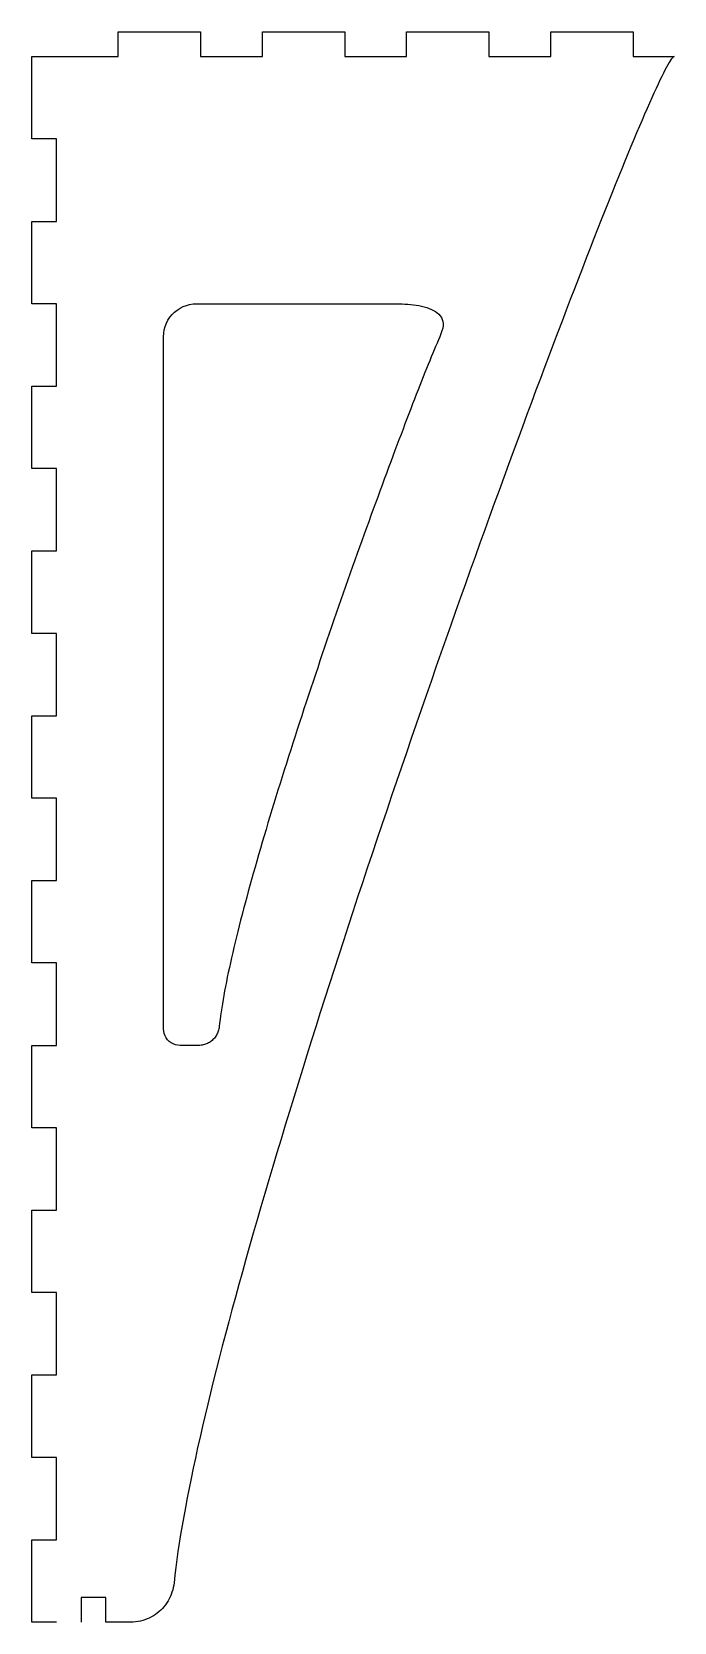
# Model space of a CAD drawing. Header units: metres. Extents: x 10 to 166, y 10 to 396.
import ezdxf

# ---------------------------------------------------------------- set-up
doc = ezdxf.new("R2010")
doc.units = ezdxf.units.M

msp = doc.modelspace()

# ---------------------------------------------------------------- linework, layer by layer
for points in [[(16, 10), (10, 10), (10, 30), (16, 30), (16, 50), (10, 50), (10, 70), (16, 70), (16, 90), (10, 90), (10, 110), (16, 110), (16, 130), (10, 130), (10, 150), (16, 150), (16, 170), (10, 170), (10, 190), (16, 190), (16, 210), (10, 210), (10, 230), (16, 230), (16, 250), (10, 250), (10, 270), (16, 270), (16, 290), (10, 290), (10, 310), (16, 310), (16, 330), (10, 330), (10, 350), (16, 350), (16, 370), (10, 370), (10, 390), (16, 390), (31, 390), (31, 396), (51, 396), (51, 390), (66, 390), (66, 396), (86, 396), (86, 390), (101, 390), (101, 396), (121, 396), (121, 390), (136, 390), (136, 396), (156, 396), (156, 390), (166, 390), (165.864399, 389.958276), (165.699479, 389.83377), (165.505651, 389.627479), (165.283324, 389.340401), (165.032908, 388.973533), (164.754814, 388.527873), (164.449451, 388.004419), (164.117229, 387.404168), (163.758557, 386.728118), (163.373847, 385.977266), (162.963508, 385.15261), (162.527949, 384.255147), (162.067581, 383.285876), (161.582813, 382.245793), (161.074056, 381.135897), (160.54172, 379.957185), (159.986214, 378.710654), (159.407948, 377.397303), (158.807332, 376.018128), (158.184777, 374.574127), (157.540691, 373.066299), (156.875486, 371.49564), (156.18957, 369.863148), (155.483354, 368.169821), (154.757248, 366.416656), (154.011662, 364.604651), (153.247005, 362.734803), (152.463687, 360.808111), (151.662119, 358.825571), (150.842711, 356.788182), (150.005871, 354.696941), (149.152011, 352.552845), (148.28154, 350.356892), (147.394868, 348.11008), (146.492405, 345.813406), (145.574561, 343.467868), (144.641745, 341.074463), (143.694368, 338.63419), (142.73284, 336.148045), (141.757571, 333.617027), (140.76897, 331.042132), (139.767447, 328.424359), (138.753412, 325.764705), (137.727276, 323.064168), (136.689448, 320.323744), (135.640338, 317.544433), (134.580357, 314.727231), (133.509913, 311.873136), (132.429417, 308.983146), (131.339278, 306.058258), (130.239908, 303.09947), (129.131715, 300.10778), (128.015109, 297.084184), (126.890501, 294.029681), (125.7583, 290.945269), (124.618917, 287.831944), (123.472761, 284.690704), (122.320242, 281.522548), (121.16177, 278.328472), (119.997755, 275.109474), (118.828607, 271.866552), (117.654736, 268.600704), (116.476551, 265.312927), (115.294464, 262.004218), (114.108883, 258.675575), (112.920218, 255.327996), (111.72888, 251.962479), (110.535278, 248.58002), (109.339822, 245.181619), (108.142923, 241.768271), (106.94499, 238.340975), (105.746433, 234.900729), (104.547661, 231.448529), (103.349086, 227.985374), (102.151117, 224.512261), (100.954163, 221.030188), (99.758635, 217.540153), (98.564942, 214.043152), (97.373495, 210.540184), (96.184704, 207.032246), (94.998977, 203.520335), (93.816726, 200.005451), (92.638361, 196.488589), (91.46429, 192.970747), (90.294924, 189.452924), (89.130673, 185.936116), (87.971948, 182.421322), (86.819157, 178.909539), (85.67271, 175.401764), (84.533018, 171.898995), (83.400491, 168.402231), (82.275539, 164.912467), (81.15857, 161.430702), (80.049997, 157.957934), (78.950227, 154.49516), (77.859671, 151.043378), (76.77874, 147.603585), (75.707843, 144.176778), (74.647389, 140.763957), (73.597789, 137.366117), (72.559454, 133.984257), (71.532791, 130.619375), (70.518213, 127.272467), (69.516128, 123.944532), (68.526946, 120.636567), (67.551078, 117.349569), (66.588934, 114.084537), (65.640922, 110.842468), (64.707453, 107.624359), (63.788938, 104.431208), (62.885786, 101.264013), (61.998406, 98.123771), (61.12721, 95.01148), (60.272606, 91.928137), (59.435005, 88.874741), (58.614816, 85.852288), (57.81245, 82.861776), (57.028316, 79.904203), (56.262825, 76.980567), (55.516386, 74.091865), (54.789409, 71.239094), (54.082305, 68.423253), (53.395482, 65.645338), (52.729352, 62.906348), (52.084323, 60.207279), (51.460806, 57.549131), (50.859211, 54.9329), (50.279947, 52.359583), (49.723426, 49.830179), (49.190055, 47.345685), (48.680246, 44.907098), (48.194409, 42.515417), (47.732952, 40.171638), (47.296287, 37.87676), (46.884823, 35.63178), (46.49897, 33.437695), (46.139138, 31.295504), (45.805737, 29.206203), (45.499177, 27.170791), (45.219867, 25.190264), (44.968218, 23.265622), (44.74464, 21.39786), (44.549542, 19.587977), (44.468261, 18.986077), (44.355987, 18.396121), (44.213581, 17.818955), (44.041907, 17.255423), (43.841828, 16.70637), (43.614206, 16.172641), (43.359904, 15.65508), (43.079786, 15.154531), (42.774714, 14.671841), (42.445551, 14.207852), (42.09316, 13.763411), (41.718404, 13.339361), (41.322145, 12.936547), (40.905247, 12.555815), (40.468573, 12.198008), (40.012985, 11.863972), (39.539346, 11.554551), (39.048519, 11.270589), (38.541367, 11.012933), (38.018754, 10.782425), (37.48154, 10.579911), (36.930591, 10.406235), (36.366768, 10.262243), (35.790935, 10.148779), (35.203954, 10.066687), (34.606688, 10.016813), (34, 10), (28, 10), (28, 16), (22, 16), (22, 10)], [(42, 154), (42, 322), (42.043825, 322.836228), (42.174819, 323.663294), (42.391548, 324.472136), (42.691636, 325.253893), (43.071797, 326), (43.527864, 326.702282), (44.054841, 327.353045), (44.646955, 327.945159), (45.297718, 328.472136), (46, 328.928203), (46.746107, 329.308364), (47.527864, 329.608452), (48.336706, 329.825181), (49.163772, 329.956175), (50, 330), (98, 330), (98.623178, 329.996164), (99.267546, 329.983706), (99.92869, 329.961196), (100.602195, 329.927207), (101.283646, 329.880311), (101.968629, 329.819081), (102.652729, 329.742087), (103.331531, 329.647903), (104.000621, 329.5351), (104.655583, 329.402251), (105.292004, 329.247926), (105.905469, 329.0707), (106.491562, 328.869143), (107.04587, 328.641828), (107.563977, 328.387326), (108.041469, 328.10421), (108.473931, 327.791052), (108.856949, 327.446424), (109.186107, 327.068898), (109.456992, 326.657046), (109.665188, 326.20944), (109.806281, 325.724652), (109.875856, 325.201254), (109.869498, 324.637819), (109.782794, 324.032918), (109.611327, 323.385124), (109.350684, 322.693008), (109.045591, 321.978773), (108.730493, 321.234777), (108.405586, 320.461491), (108.071063, 319.659389), (107.727118, 318.828942), (107.373945, 317.970624), (107.011739, 317.084907), (106.640694, 316.172263), (106.261004, 315.233165), (105.872863, 314.268086), (105.476465, 313.277498), (105.072005, 312.261874), (104.659677, 311.221686), (104.239674, 310.157406), (103.812192, 309.069508), (103.377423, 307.958464), (102.935563, 306.824746), (102.486806, 305.668827), (102.031345, 304.491179), (101.569376, 303.292276), (101.101091, 302.072589), (100.626685, 300.832591), (100.146353, 299.572755), (99.660289, 298.293553), (99.168686, 296.995458), (98.671739, 295.678942), (98.169643, 294.344478), (97.66259, 292.992538), (97.150776, 291.623596), (96.634395, 290.238122), (96.11364, 288.836591), (95.588707, 287.419475), (95.059789, 285.987245), (94.527079, 284.540375), (93.990774, 283.079338), (93.451066, 281.604605), (92.90815, 280.116649), (92.36222, 278.615944), (91.81347, 277.10296), (91.262095, 275.578172), (90.708288, 274.042051), (90.152243, 272.49507), (89.594156, 270.937702), (89.03422, 269.370419), (88.472629, 267.793693), (87.909577, 266.207998), (87.345259, 264.613806), (86.779868, 263.011589), (86.2136, 261.401819), (85.646648, 259.78497), (85.079206, 258.161514), (84.511468, 256.531924), (83.943629, 254.896672), (83.375883, 253.25623), (82.808424, 251.611071), (82.241446, 249.961668), (81.675143, 248.308493), (81.109709, 246.652019), (80.54534, 244.992719), (79.982228, 243.331064), (79.420568, 241.667527), (78.860555, 240.002582), (78.302381, 238.3367), (77.746243, 236.670354), (77.192332, 235.004017), (76.640845, 233.33816), (76.091975, 231.673258), (75.545916, 230.009782), (75.002863, 228.348204), (74.463009, 226.688998), (73.926549, 225.032636), (73.393676, 223.37959), (72.864586, 221.730333), (72.339472, 220.085337), (71.818529, 218.445076), (71.30195, 216.810021), (70.789929, 215.180645), (70.282662, 213.557421), (69.780342, 211.940822), (69.283163, 210.331319), (68.79132, 208.729385), (68.305006, 207.135493), (67.824417, 205.550116), (67.349745, 203.973726), (66.881185, 202.406795), (66.418932, 200.849796), (65.963179, 199.303202), (65.514121, 197.767485), (65.071952, 196.243117), (64.636865, 194.730572), (64.209056, 193.230322), (63.788719, 191.742839), (63.376047, 190.268596), (62.971234, 188.808065), (62.574476, 187.361719), (62.185965, 185.930031), (61.805897, 184.513473), (61.434466, 183.112517), (61.071865, 181.727637), (60.718288, 180.359304), (60.373931, 179.007992), (60.038986, 177.674172), (59.713649, 176.358318), (59.398114, 175.060902), (59.092574, 173.782396), (58.797224, 172.523273), (58.512258, 171.284005), (58.23787, 170.065066), (57.974254, 168.866927), (57.721605, 167.690061), (57.480117, 166.534941), (57.249983, 165.402039), (57.031398, 164.291829), (56.824557, 163.204781), (56.629653, 162.141369), (56.446881, 161.102066), (56.276434, 160.087344), (56.118507, 159.097675), (55.973294, 158.133532), (55.84099, 157.195388), (55.721788, 156.283716), (55.615882, 155.398986), (55.523467, 154.541673), (55.484966, 154.256563), (55.431783, 153.97711), (55.364328, 153.703716), (55.283009, 153.43678), (55.188234, 153.176702), (55.080413, 152.923883), (54.959955, 152.678722), (54.827267, 152.44162), (54.682759, 152.212977), (54.52684, 151.993193), (54.359918, 151.782668), (54.182402, 151.581803), (53.9947, 151.390996), (53.797222, 151.210649), (53.590377, 151.041162), (53.374572, 150.882934), (53.150216, 150.736366), (52.91772, 150.601858), (52.67749, 150.47981), (52.429936, 150.370622), (52.175467, 150.274695), (51.91449, 150.192427), (51.647417, 150.12422), (51.374653, 150.070474), (51.09661, 150.031589), (50.813694, 150.007964), (50.526316, 150), (46, 150), (45.430741, 150.040714), (44.87307, 150.162028), (44.33834, 150.361472), (43.837437, 150.634986), (43.380557, 150.977002), (42.977002, 151.380557), (42.634986, 151.837437), (42.361472, 152.33834), (42.162028, 152.87307), (42.040714, 153.430741), (42, 154)]]:
    msp.add_lwpolyline(points)

doc.saveas('drawing.dxf')
